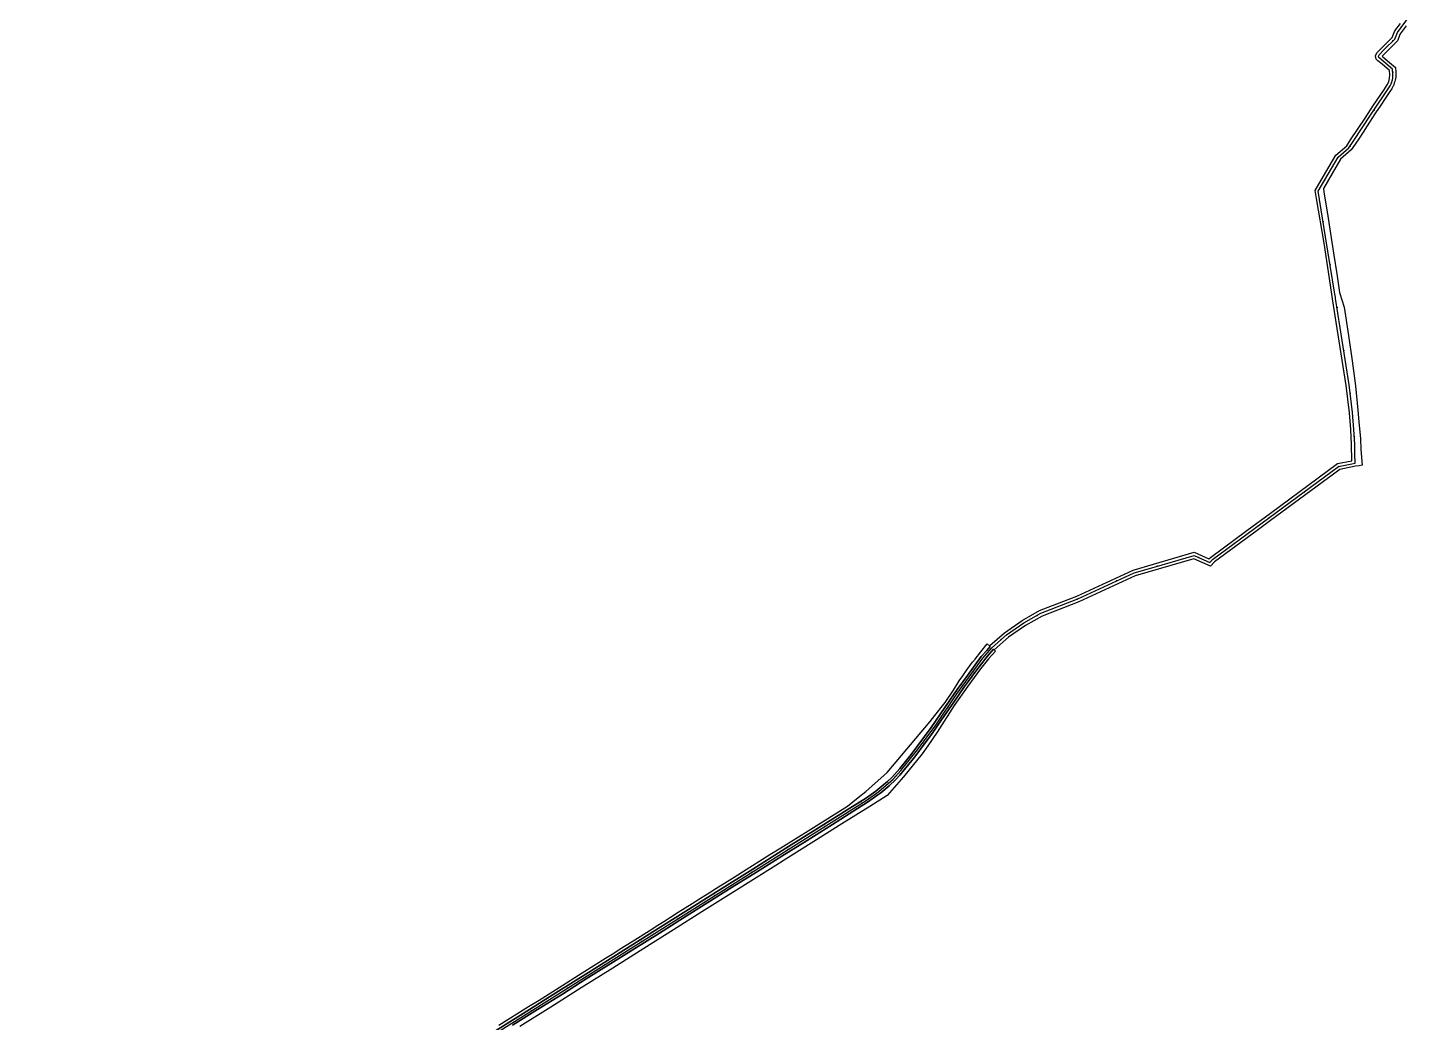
# Model space of a CAD drawing. Header units: inches. Extents: x 87993 to 113012, y 435073 to 454214.
# Drawn here: x 88383 to 91571, y 441413 to 443707 of the extents above; entities that cross this region are included whole.
import ezdxf

# ---------------------------------------------------------------- set-up
doc = ezdxf.new("R2010")
doc.units = ezdxf.units.IN
doc.header["$MEASUREMENT"] = 0
for name, color, linetype, true_color in [('As_waterkering_LDS', 7, 'Continuous', 0x05e8a7), ('Beschermingszone_LDS', 7, 'Continuous', 0x54e8d6), ('Kernzone_LDS', 7, 'Continuous', 0xf7e890), ('Referentiepunten_LDS', 7, 'Continuous', 0x98e8ec)]:
    doc.layers.add(name, color=color, linetype=linetype, true_color=true_color)

msp = doc.modelspace()

# ---------------------------------------------------------------- linework, layer by layer
at = {"layer": 'As_waterkering_LDS'}
for points in [[(91441.2, 443444), (91483.1, 443507), (91526.7, 443572.7), (91529, 443577.2), (91530.8, 443582.2), (91531.9, 443586.2), (91532.5, 443590.5), (91532.7, 443594.4), (91532.7, 443599.5), (91532.1, 443611.1), (91500.6, 443637.8), (91499.9, 443641), (91501.4, 443644.4), (91513.8, 443657.3), (91537.5, 443680.3), (91543.9, 443695.9), (91570.9, 443733.4)], [(90607.4, 442276.4), (90607.4, 442276.4), (90641.3, 442306.1), (90681.5, 442334), (90720.6, 442356.1), (90806.1, 442389.4), (90935.9, 442449.3), (90981.8, 442462.7), (91074, 442489.6), (91110.2, 442473), (91116.6, 442479.9), (91407.7, 442694.7), (91445.5, 442702), (91445.1, 442724.9), (91445, 442727.5), (91444.7, 442744.2), (91444.7, 442745.8), (91442.9, 442780.4), (91439.8, 442818.9), (91432.3, 442882.7), (91423.1, 442941.1), (91411.5, 443014.2), (91400.6, 443082.5), (91400.3, 443085.4), (91399.3, 443092.5), (91377.7, 443224.6), (91360.6, 443330), (91406.8, 443408.3), (91431.5, 443429.7), (91441.2, 443444)], [(88382.7, 440709.7), (88579, 440832.9), (88583.1, 440835.5), (88583.9, 440836), (88588.9, 440839.1), (90317.4, 441924.3), (90346.9, 441944.9), (90380, 441973.7), (90397.5, 441993.3), (90435.6, 442040.9), (90477.9, 442098.3), (90526.7, 442170.6), (90586.9, 442252.9), (90607.4, 442276.4)]]:
    msp.add_lwpolyline(points, dxfattribs=at)
at = {"layer": 'Beschermingszone_LDS'}
msp.add_lwpolyline([(89469.9, 441406.1), (89538.3, 441449.1), (89562.6, 441464.3), (89609, 441493.5), (89662, 441526.8), (89716.2, 441560.8), (89735, 441572.7), (89750, 441582.1), (89777.7, 441599.6), (89816.7, 441624.1), (89837, 441636.9), (89851, 441645.7), (89865.9, 441655.1), (89884, 441666.6), (89916.1, 441686.8), (89935.3, 441698.8), (89955.2, 441711.4), (89971, 441721.4), (89996.4, 441737.4), (90013.1, 441747.9), (90040.9, 441765.3), (90069.8, 441783.4), (90095.5, 441799.5), (90120.5, 441815.1), (90189.5, 441858.3), (90250, 441896.3), (90274.2, 441911.6), (90299.3, 441931.1), (90316.9, 441945.5), (90365.9, 441988.7), (90464.9, 442106.8), (90475.7, 442120.1), (90496.9, 442146.5), (90500, 442150.7), (90518.9, 442179), (90532.3, 442200.2), (90540.6, 442212.3), (90546.5, 442220.8), (90552.2, 442228.9), (90558.2, 442237.2), (90563, 442243.4), (90568.8, 442250.7), (90582, 442267.6), (90596.5, 442286.1), (90603.7, 442279.7), (90595.7, 442270.6), (90583.2, 442256.2), (90551.2, 442212.5), (90527.7, 442180.4), (90510.8, 442156), (90467.7, 442093), (90421.1, 442030.8), (90395.3, 441998.5), (90376.9, 441977.8), (90366.6, 441968.6), (90353.9, 441957.6), (90339.7, 441946), (90317.9, 441930.7), (90279.7, 441906.5), (90207.8, 441861.4), (90132.5, 441814.1), (90055.7, 441765.9), (89978.4, 441717.3), (89901.7, 441669.2), (89825.4, 441621.3), (89750, 441574), (89676.6, 441527.9), (89601.1, 441480.5), (89526.1, 441433.4), (89449.8, 441385.5)], dxfattribs=at)
msp.add_polyline3d([(89501.7, 441406.3, 0), (89559.1, 441442.2, 0), (89616.5, 441478, 0), (89671.6, 441513, 0), (89728.6, 441548.6, 0), (89783.6, 441583.3, 0), (89840.3, 441618.7, 0), (89895.8, 441653.8, 0), (89952.1, 441688.9, 0), (90008.2, 441724.4, 0), (90064.1, 441759.5, 0), (90123, 441796.1, 0), (90181.1, 441832.5, 0), (90239.5, 441869.4, 0), (90297.4, 441905.6, 0), (90320.3, 441920.2, 0), (90344.4, 441937.2, 0), (90351.6, 441942.1, 0), (90370.2, 441958.3, 0), (90385.6, 441972.5, 0), (90395, 441982.6, 0), (90405.2, 441995.1, 0), (90426.4, 442021.4, 0), (90436.4, 442034.3, 0), (90447, 442047.8, 0), (90468.3, 442076.4, 0), (90493.1, 442112.4, 0), (90518.3, 442149.2, 0), (90544.6, 442187, 0), (90553.9, 442199.4, 0), (90570.8, 442222.6, 0), (90597, 442256.8, 0), (90611.2, 442273.1, 0), (90615, 442269.8, 0), (90616.3, 442268.6, 0), (90599.8, 442251.5, 0), (90581.2, 442228, 0), (90551.8, 442188, 0), (90520.3, 442143.2, 0), (90481.6, 442082, 0), (90459.5, 442050.1, 0), (90446.5, 442032, 0), (90403.8, 441978.9, 0), (90365.6, 441936.2, 0), (90325.8, 441910.8, 0), (90261.6, 441870.5, 0), (90196.8, 441829.9, 0), (90136.8, 441792.2, 0), (90108.8, 441774.4, 0), (90006.2, 441710.2, 0), (89938, 441667.5, 0), (89873.1, 441626.2, 0), (89804.4, 441582.9, 0), (89732.6, 441537.5, 0), (89659.7, 441492, 0), (89589.8, 441447.9, 0), (89518.2, 441403.1, 0)], dxfattribs=at)
at = {"layer": 'Kernzone_LDS'}
for points in [[(89449.8, 441385.5), (89526.1, 441433.4), (89601.1, 441480.5), (89676.6, 441527.9), (89750, 441574), (89825.4, 441621.3), (89901.7, 441669.2), (89978.4, 441717.3), (90055.7, 441765.9), (90132.5, 441814.1), (90207.8, 441861.4), (90279.7, 441906.5), (90317.9, 441930.7), (90339.7, 441946), (90353.9, 441957.6), (90366.6, 441968.6), (90376.9, 441977.8), (90395.3, 441998.5), (90421.1, 442030.8), (90467.7, 442093), (90510.8, 442156), (90527.7, 442180.4), (90551.2, 442212.5), (90583.2, 442256.2), (90595.7, 442270.6), (90603.7, 442279.7), (90602.1, 442281.1), (90602.8, 442281.7), (90636.7, 442311.4), (90677.6, 442339.7), (90717.6, 442362.4), (90803.5, 442395.9), (90933.5, 442455.9), (91074.5, 442497), (91108.5, 442481.5), (91111.9, 442485.2), (91196, 442547.2), (91250.5, 442587.4), (91404.8, 442701.3), (91438.4, 442707.7), (91437.7, 442745.7), (91435.9, 442780), (91432.8, 442818.4), (91425.4, 442881.8), (91416.2, 442940), (91404.6, 443013.1), (91393.7, 443081.4), (91391.4, 443097.4), (91383, 443154), (91374.1, 443209.5), (91356.4, 443312.4), (91353.4, 443331), (91372.7, 443364.3), (91401.3, 443412.7), (91426.3, 443434.4), (91435.4, 443447.9), (91468.7, 443498), (91488.5, 443527.9), (91511.6, 443562.6), (91519.9, 443575.1), (91522.8, 443580.4), (91523.5, 443582.5), (91525.4, 443589.8), (91525.7, 443598.8), (91525.3, 443607.7), (91508.1, 443622.3), (91498.4, 443630.6), (91494.4, 443634), (91492.5, 443641.7), (91495.6, 443648.4), (91500.2, 443653.2), (91531.2, 443683.9), (91537.7, 443699.3), (91550.2, 443716.7)], [(91563.3, 443711), (91550, 443692.5), (91543.4, 443676.3), (91529.3, 443662.8), (91508, 443640.8), (91510, 443639.2), (91524.9, 443626.3), (91538.9, 443614.5), (91539.4, 443604.4), (91539.7, 443598.2), (91539.5, 443592.5), (91538.2, 443585.8), (91537.4, 443582.7), (91536.2, 443579.5), (91535.1, 443575.7), (91534, 443572.6), (91533, 443570.9), (91531.4, 443567.8), (91530.2, 443566), (91526.1, 443559.8), (91516.6, 443545.6), (91503.2, 443525.7), (91494.4, 443512.6), (91491.4, 443507.7), (91473.6, 443480.1), (91464.3, 443465.9), (91454, 443450.6), (91447, 443440), (91440.7, 443430.7), (91436.8, 443425), (91412.2, 443403.8), (91393.1, 443370.8), (91372.7, 443336.1), (91373.7, 443327.1), (91381.9, 443277.6), (91388.9, 443232.2), (91396.9, 443181.8), (91403.2, 443138.9), (91409.5, 443096.3), (91420.2, 443062.1), (91430.2, 442997), (91438.8, 442938.6), (91446.5, 442880.4), (91452.1, 442824.3), (91454, 442797.8), (91458.1, 442758.2), (91459.2, 442734.2), (91461.8, 442697.7), (91455.4, 442696.6), (91446.8, 442695.1), (91410.6, 442688.1), (91250.5, 442570), (91219.6, 442547.2), (91121.3, 442474.7), (91111.8, 442464.6), (91073.4, 442482.1), (90938.4, 442442.7), (90808.6, 442382.9), (90723.6, 442349.7), (90685.5, 442328.2), (90645.8, 442300.8), (90612.7, 442271.8), (90611.2, 442273.1), (90597, 442256.8), (90570.8, 442222.6), (90553.9, 442199.4), (90544.6, 442187), (90518.3, 442149.2), (90493.1, 442112.4), (90468.3, 442076.4), (90447, 442047.8), (90436.4, 442034.3), (90426.4, 442021.4), (90405.2, 441995.1), (90395, 441982.6), (90385.6, 441972.5), (90370.2, 441958.3), (90351.6, 441942.1), (90344.4, 441937.2), (90320.3, 441920.2), (90297.4, 441905.6), (90239.5, 441869.4), (90181.1, 441832.5), (90123, 441796.1), (90064.1, 441759.5), (90008.2, 441724.4), (89952.1, 441688.9), (89895.8, 441653.8), (89840.3, 441618.7), (89783.6, 441583.3), (89728.6, 441548.6), (89671.6, 441513), (89616.5, 441478), (89559.1, 441442.2), (89501.7, 441406.3)]]:
    msp.add_lwpolyline(points, dxfattribs=at)
at = {"layer": 'Referentiepunten_LDS'}
for p in [(91533.1, 443676.1), (91532.5, 443604.2), (91489.4, 443516.5), (91434, 443433.3), (91374.8, 443354.1), (91372.1, 443258.8), (91388.3, 443160.1), (91404, 443061.4), (91419.7, 442962.6), (91434.5, 442863.8), (91443.7, 442764.2), (91408.4, 442694.8), (91327.8, 442635.8), (91247.4, 442576.4), (91166.9, 442517), (90989.2, 442464.8), (91084.6, 442484.7), (90895.5, 442430.7), (90804.7, 442388.8), (90712.1, 442351.3), (90629.3, 442295.6), (90563.5, 442220.9), (90505.6, 442139.4), (90447.9, 442057.7), (90385.4, 441979.7), (90307.2, 441917.9), (90222.5, 441864.7), (90137.8, 441811.5), (90053.1, 441758.4), (89968.4, 441705.2), (89883.7, 441652), (89799, 441598.9), (89714.3, 441545.7), (89629.6, 441492.5), (89545, 441439.3)]:
    msp.add_point(p, dxfattribs=at)

doc.saveas('drawing.dxf')
